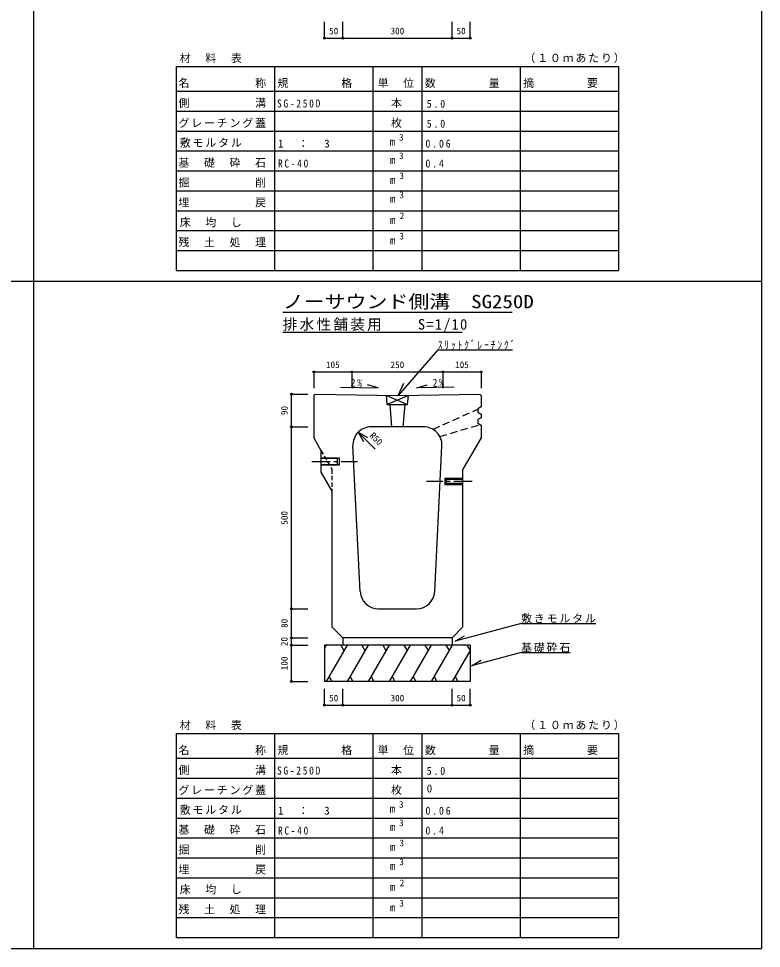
# Model space of a CAD drawing. Units: millimetres at full size, sheet at 1:10. Extents: x -5775 to 2225, y -2710 to 2990.
# Drawn here: x 184 to 2225, y -2710 to -155 of the extents above; entities that cross this region are included whole.
import ezdxf
from ezdxf.enums import TextEntityAlignment as Align

# ---------------------------------------------------------------- set-up
doc = ezdxf.new("R2010")
doc.units = ezdxf.units.MM
doc.header["$LTSCALE"] = 10
doc.header["$PDMODE"] = 32
doc.header["$PDSIZE"] = 5
for name, pattern in [('CHAIN1', [8, 5, -1, 1, -1]), ('DASHED1', [1.8, 1.2, -0.6]), ('DASHED2', [3, 2, -1]), ('DOUBLE_CHAIN2', [12.8, 9, -1, 0.6, -0.6, 0.6, -1])]:
    doc.linetypes.add(name, pattern=pattern)
doc.layers.add('0-0_通り芯', color=7, linetype='Continuous')
doc.styles.add('ＭＳ ゴシック', font='')
doc.styles.get('ＭＳ ゴシック').set_extended_font_data('MS Gothic')

msp = doc.modelspace()

# ---------------------------------------------------------------- linework, layer by layer
at = {"layer": '0-0_通り芯', "color": 2}
for p, q in [((225.23, 2989.61), (225.23, -2710.39)), ((2225.23, 2989.61), (2225.23, -2710.39)), ((-5774.77, -2710.39), (2225.23, -2710.39))]:
    msp.add_line(p, q, dxfattribs=at)
at = {"layer": '0-0_通り芯', "color": 4}
for p, q in [((1025.23, -208.73), (1025.23, -163.73)), ((1075.23, -208.73), (1075.23, -163.73)), ((1375.23, -208.73), (1375.23, -163.73)), ((1425.23, -208.73), (1425.23, -163.73)), ((1025.23, -208.73), (1075.23, -208.73)), ((1075.23, -208.73), (1375.23, -208.73)), ((1375.23, -208.73), (1425.23, -208.73)), ((-5774.77, -877.06), (2225.23, -877.06)), ((995.23, -1126.06), (1100.23, -1126.06)), ((995.23, -1126.06), (995.23, -1171.06)), ((1100.23, -1126.06), (1100.23, -1171.06)), ((1100.23, -1126.06), (1350.23, -1126.06)), ((1350.23, -1126.06), (1350.23, -1171.06)), ((1350.23, -1126.06), (1455.23, -1126.06)), ((1455.23, -1126.06), (1455.23, -1171.06)), ((934.23, -1277.06), (934.23, -1187.06)), ((934.23, -1187.06), (979.23, -1187.06)), ((934.23, -1777.06), (934.23, -1277.06)), ((934.23, -1277.06), (979.23, -1277.06)), ((1164.45, -1338.71), (1117.44, -1291.71)), ((1117.44, -1291.71), (1132.44, -1317.69)), ((1117.44, -1291.71), (1143.42, -1306.71)), ((934.23, -1857.06), (934.23, -1777.06)), ((934.23, -1777.06), (979.23, -1777.06)), ((934.23, -1877.06), (934.23, -1857.06)), ((934.23, -1857.06), (979.23, -1857.06)), ((934.23, -1977.06), (934.23, -1877.06)), ((934.23, -1877.06), (979.23, -1877.06)), ((934.23, -1977.06), (979.23, -1977.06)), ((1025.23, -2042.06), (1025.23, -1997.06)), ((1075.23, -2042.06), (1075.23, -1997.06)), ((1375.23, -2042.06), (1375.23, -1997.06)), ((1425.23, -2042.06), (1425.23, -1997.06)), ((1025.23, -2042.06), (1075.23, -2042.06)), ((1075.23, -2042.06), (1375.23, -2042.06)), ((1375.23, -2042.06), (1425.23, -2042.06))]:
    msp.add_line(p, q, dxfattribs=at)
at = {"layer": '0-0_通り芯'}
for p, q in [((617.73, -286.18), (1832.73, -286.18)), ((617.73, -286.18), (617.73, -409.3)), ((887.73, -286.18), (887.73, -409.3)), ((1157.73, -286.18), (1157.73, -409.3)), ((1292.73, -286.18), (1292.73, -409.3)), ((1562.73, -286.18), (1562.73, -409.3)), ((1832.73, -286.18), (1832.73, -409.3)), ((617.73, -354.58), (1832.73, -354.58)), ((617.73, -409.3), (1832.73, -409.3)), ((617.73, -409.3), (617.73, -847.06)), ((887.73, -409.3), (887.73, -847.06)), ((1157.73, -409.3), (1157.73, -847.06)), ((1292.73, -409.3), (1292.73, -847.06)), ((1562.73, -409.3), (1562.73, -847.06)), ((1832.73, -409.3), (1832.73, -847.06)), ((617.73, -464.02), (1832.73, -464.02)), ((617.73, -518.74), (1832.73, -518.74)), ((617.73, -573.46), (1832.73, -573.46)), ((617.73, -628.18), (1832.73, -628.18)), ((617.73, -682.9), (1832.73, -682.9)), ((617.73, -737.62), (1832.73, -737.62)), ((617.73, -792.34), (1832.73, -792.34)), ((617.73, -847.06), (1832.73, -847.06)), ((703.23, -847.06), (1612.23, -847.06)), ((910.23, -962.06), (1540.23, -962.06)), ((910.23, -1017.06), (1402.73, -1017.06)), ((1336.1, -1064.97), (1541.1, -1064.97)), ((1015.23, -1362.06), (1065.23, -1362.06)), ((1060.23, -1364.06), (1015.23, -1364.06)), ((1060.23, -1380.06), (1060.23, -1364.06)), ((1065.23, -1362.06), (1065.23, -1382.06)), ((1015.23, -1380.06), (1060.23, -1380.06)), ((1065.23, -1382.06), (1015.23, -1382.06)), ((1355.23, -1419.06), (1355.23, -1435.06)), ((1405.23, -1419.06), (1355.23, -1419.06)), ((1360.23, -1421.06), (1405.23, -1421.06)), ((1360.23, -1433.06), (1360.23, -1421.06)), ((1355.23, -1435.06), (1405.23, -1435.06)), ((1405.23, -1433.06), (1360.23, -1433.06)), ((1565.01, -1817.28), (1770.01, -1817.28)), ((1075.23, -1857.06), (1075.23, -1877.06)), ((1375.23, -1857.06), (1375.23, -1877.06)), ((1029.28, -1877.06), (1025.23, -1884.08)), ((1087.02, -1877.06), (1029.28, -1977.06)), ((1069.72, -1877.06), (1078.37, -1892.05)), ((1144.75, -1877.06), (1087.02, -1977.06)), ((1127.45, -1877.06), (1136.1, -1892.05)), ((1202.49, -1877.06), (1144.75, -1977.06)), ((1185.19, -1877.06), (1193.84, -1892.05)), ((1260.22, -1877.06), (1202.49, -1977.06)), ((1242.92, -1877.06), (1251.57, -1892.05)), ((1317.96, -1877.06), (1260.22, -1977.06)), ((1300.66, -1877.06), (1309.31, -1892.05)), ((1375.69, -1877.06), (1317.96, -1977.06)), ((1358.39, -1877.06), (1367.04, -1892.05)), ((1416.13, -1877.06), (1424.78, -1892.05)), ((1425.23, -1877.06), (1425.23, -1977.06)), ((1425.23, -1891.25), (1375.69, -1977.06)), ((1565.01, -1897.09), (1429.12, -1933.5)), ((1565.01, -1897.09), (1700.01, -1897.09)), ((1429.12, -1933.5), (1455.11, -1918.5)), ((1037.2, -1963.34), (1045.12, -1977.06)), ((1094.94, -1963.34), (1102.86, -1977.06)), ((1152.67, -1963.34), (1160.6, -1977.06)), ((1210.41, -1963.34), (1218.33, -1977.06)), ((1268.14, -1963.34), (1276.07, -1977.06)), ((1325.88, -1963.34), (1333.8, -1977.06)), ((1383.61, -1963.34), (1391.54, -1977.06)), ((1425.23, -1977.06), (1025.23, -1977.06)), ((617.73, -2119.51), (1832.73, -2119.51)), ((617.73, -2119.51), (617.73, -2242.63)), ((887.73, -2119.51), (887.73, -2242.63)), ((1157.73, -2119.51), (1157.73, -2242.63)), ((1292.73, -2119.51), (1292.73, -2242.63)), ((1562.73, -2119.51), (1562.73, -2242.63)), ((1832.73, -2119.51), (1832.73, -2242.63)), ((617.73, -2187.91), (1832.73, -2187.91)), ((617.73, -2242.63), (1832.73, -2242.63)), ((617.73, -2242.63), (617.73, -2680.39)), ((887.73, -2242.63), (887.73, -2680.39)), ((1157.73, -2242.63), (1157.73, -2680.39)), ((1292.73, -2242.63), (1292.73, -2680.39)), ((1562.73, -2242.63), (1562.73, -2680.39)), ((1832.73, -2242.63), (1832.73, -2680.39)), ((617.73, -2297.35), (1832.73, -2297.35)), ((617.73, -2352.07), (1832.73, -2352.07)), ((617.73, -2406.79), (1832.73, -2406.79)), ((617.73, -2461.51), (1832.73, -2461.51)), ((617.73, -2516.23), (1832.73, -2516.23)), ((617.73, -2570.95), (1832.73, -2570.95)), ((617.73, -2625.67), (1832.73, -2625.67)), ((617.73, -2680.39), (1832.73, -2680.39)), ((703.23, -2680.39), (1612.23, -2680.39))]:
    msp.add_line(p, q, dxfattribs=at)
at = {"layer": '0-0_通り芯', "color": 4, "linetype": 'DOUBLE_CHAIN2'}
msp.add_line((-5774.77, -877.06), (2225.23, -877.06), dxfattribs=at)
at = {"layer": '0-0_通り芯', "color": 3}
for p, q in [((995.23, -1191.06), (999.23, -1187.06)), ((995.23, -1191.06), (995.23, -1307.06)), ((999.23, -1187.06), (1225.23, -1191.06)), ((1197.23, -1215.86), (1195.24, -1190.53)), ((1195.24, -1190.53), (1253.23, -1215.86)), ((1225.23, -1191.06), (1451.23, -1187.06)), ((1455.23, -1191.06), (1451.23, -1187.06)), ((1455.23, -1191.06), (1455.23, -1222.06)), ((1197.23, -1215.86), (1253.23, -1215.86)), ((1209.94, -1277.06), (1205.23, -1215.86)), ((1245.23, -1215.86), (1240.53, -1277.06)), ((1455.23, -1222.06), (1446.23, -1227.06)), ((1446.23, -1227.06), (1446.23, -1237.06)), ((1446.23, -1237.06), (1455.23, -1242.06)), ((1455.23, -1252.06), (1446.23, -1257.06)), ((1455.23, -1242.06), (1455.23, -1252.06)), ((1297.67, -1277.06), (1152.8, -1277.06)), ((1446.23, -1257.06), (1446.23, -1267.06)), ((1446.23, -1267.06), (1455.23, -1272.06)), ((1455.23, -1272.06), (1455.23, -1307.06)), ((995.23, -1307.06), (1015.23, -1341.7)), ((1455.23, -1307.06), (1405.23, -1393.66)), ((1015.23, -1341.7), (1015.23, -1401.7)), ((1122.86, -1729.56), (1102.86, -1329.56)), ((1327.61, -1729.56), (1347.61, -1329.56)), ((1015.23, -1401.7), (1045.23, -1453.66)), ((1405.23, -1827.06), (1405.23, -1393.66)), ((1045.23, -1453.66), (1045.23, -1827.06)), ((1172.8, -1777.06), (1277.67, -1777.06)), ((1075.23, -1857.06), (1045.23, -1827.06)), ((1375.23, -1857.06), (1405.23, -1827.06)), ((1375.23, -1857.06), (1075.23, -1857.06))]:
    msp.add_line(p, q, dxfattribs=at)
at = {"layer": '0-0_通り芯', "color": 3, "linetype": 'DASHED2'}
for p, q in [((1323.03, -1283.67), (1446.23, -1228.65)), ((1342.15, -1303.22), (1453.14, -1270.9))]:
    msp.add_line(p, q, dxfattribs=at)
at = {"layer": '0-0_通り芯', "color": 3, "linetype": 'DASHED1'}
for p, q in [((1015.23, -1341.7), (1045.23, -1393.66)), ((1045.23, -1393.66), (1045.23, -1453.66))]:
    msp.add_line(p, q, dxfattribs=at)
at = {"layer": '0-0_通り芯', "linetype": 'CHAIN1'}
for p, q in [((990.23, -1372.06), (1115.23, -1372.06)), ((1430.23, -1427.06), (1305.23, -1427.06))]:
    msp.add_line(p, q, dxfattribs=at)
at = {"layer": '0-0_通り芯'}
for points in [[(1336.1, -1064.97), (1226.98, -1191.03), (1243.07, -1156.68)], [(1069.27, -1168.3), (1172.15, -1170.12), (1143.32, -1161.84)], [(1381.2, -1168.3), (1278.31, -1170.12), (1307.15, -1161.84)], [(1565.01, -1817.28), (1383.5, -1865.92), (1409.48, -1850.92)], [(1425.23, -1877.06), (1025.23, -1877.06), (1025.23, -1977.06)]]:
    msp.add_lwpolyline(points, dxfattribs=at)
at = {"layer": '0-0_通り芯', "color": 3}
msp.add_lwpolyline([(1253.23, -1215.86), (1255.23, -1190.53), (1197.23, -1215.86)], dxfattribs=at)
for centre, start, end in [((1152.8, -1327.06), 90, 182.86241), ((1297.67, -1327.06), 357.13759, 90), ((1172.8, -1727.06), 182.86241, 270), ((1277.67, -1727.06), 270, 357.13759)]:
    msp.add_arc(centre, 50, start, end, dxfattribs=at)
at = {"layer": '0-0_通り芯', "color": 4}
for p in [(1025.23, -208.73), (1075.23, -208.73), (1375.23, -208.73), (1425.23, -208.73), (995.23, -1126.06), (1100.23, -1126.06), (1350.23, -1126.06), (1455.23, -1126.06), (934.23, -1187.06), (934.23, -1277.06), (934.23, -1777.06), (934.23, -1857.06), (934.23, -1877.06), (934.23, -1977.06), (1025.23, -2042.06), (1075.23, -2042.06), (1375.23, -2042.06), (1425.23, -2042.06)]:
    msp.add_point(p, dxfattribs=at)

# ---------------------------------------------------------------- texts
at = {"layer": '0-0_通り芯', "color": 4, "style": 'ＭＳ ゴシック'}
for s, p in [('50', (1037.73, -203.73)), ('300', (1206.48, -203.73)), ('50', (1387.73, -203.73)), ('3', (1229.76, -496.12)), ('3', (1229.76, -546.74)), ('3', (1230.93, -601.8)), ('3', (1230.66, -654.06)), ('2', (1231.56, -711.58)), ('3', (1230.66, -767.67)), ('105', (1028.98, -1121.06)), ('250', (1206.48, -1121.06)), ('105', (1383.98, -1121.06)), ('50', (1037.73, -2037.06)), ('300', (1206.48, -2037.06)), ('50', (1387.73, -2037.06)), ('3', (1229.76, -2329.45)), ('3', (1229.76, -2380.07)), ('3', (1230.93, -2435.13)), ('3', (1230.66, -2487.39)), ('2', (1231.56, -2544.91)), ('3', (1230.66, -2601))]:
    msp.add_text(s, height=18.33, dxfattribs=at).set_placement(p, align=Align.BOTTOM_LEFT)
at = {"layer": '0-0_通り芯', "style": 'ＭＳ ゴシック'}
for s, p in [('m', (1203.66, -510.48)), ('m', (1204.56, -561.1)), ('m', (1204.56, -615.82)), ('m', (1204.56, -667.8)), ('m', (1204.65, -725.94)), ('m', (1204.83, -782.03)), ('0', (1305.73, -2288.41)), ('m', (1203.66, -2343.82)), ('m', (1204.56, -2394.43)), ('m', (1204.56, -2449.15)), ('m', (1204.56, -2501.14)), ('m', (1204.65, -2559.28)), ('m', (1204.83, -2615.37))]:
    msp.add_text(s, height=21.99, dxfattribs=at).set_placement(p, align=Align.BOTTOM_LEFT)
at = {"layer": '0-0_通り芯', "color": 3, "style": 'ＭＳ ゴシック', "width": 1.15}
msp.add_text('ノーサウンド側溝\u3000SG250D', height=36.66, dxfattribs=at).set_placement((910.23, -962.06), align=Align.BOTTOM_LEFT)
at = {"layer": '0-0_通り芯', "color": 4, "style": 'ＭＳ ゴシック'}
for s, rotation, p in [('90', 90, (929.23, -1244.56)), ('R50', 315, (1143.42, -1306.71)), ('500', 90, (929.23, -1545.81)), ('80', 90, (929.23, -1829.56)), ('20', 90, (929.23, -1879.56)), ('100', 90, (929.23, -1945.81))]:
    msp.add_text(s, height=18.33, rotation=rotation, dxfattribs=at).set_placement(p, align=Align.BOTTOM_LEFT)
at = {"layer": '0-0_通り芯', "attachment_point": 7, "style": 'ＭＳ ゴシック'}
for s, insert, char_height in [('\\T1.17;材\u3000料\u3000表', (627.23, -277.24), 21.99), ('\\T1.17;（１０ｍあたり）', (1573.99, -277.24), 21.99), ('\\T1.17;名\u3000\u3000\u3000\u3000\u3000称', (623.73, -345.64), 21.99), ('\\T1.17;規\u3000\u3000\u3000\u3000格', (895.48, -345.64), 21.99), ('\\T1.17;単\u3000位', (1170.73, -345.64), 21.99), ('\\T1.17;数\u3000\u3000\u3000\u3000量', (1300.48, -345.64), 21.99), ('\\T1.17;摘\u3000\u3000\u3000\u3000要', (1570.48, -345.64), 21.99), ('\\T1.17;側\u3000\u3000\u3000\u3000\u3000溝', (623.73, -400.36), 21.99), ('\\T1.39;\\W0.85;SG-250D', (894.48, -399.57), 21.99), ('\\T1.17;\u3000本', (1172.48, -400.36), 21.99), ('\\T1.38;\\W0.9;5.0', (1305.73, -400.36), 21.99), ('\\T1.17;グレーチング蓋', (623.73, -455.08), 21.99), ('\\T1.17;\u3000枚', (1172.48, -455.08), 21.99), ('\\T1.38;\\W0.9;5.0', (1305.73, -455.08), 21.99), ('\\T1.17;敷モルタル', (627.23, -509.8), 21.99), ('\\T1.21;1\u3000：\u30003', (897.23, -509.8), 21.99), ('\\T1.38;\\W0.9;0.06', (1302.23, -509.8), 21.99), ('\\T1.17;基\u3000礎\u3000砕\u3000石', (623.73, -564.52), 21.99), ('\\T1.38;\\W0.85;RC-40', (897.23, -564.52), 21.99), ('\\T1.38;\\W0.9;0.4', (1302.23, -564.52), 21.99), ('\\T1.17;掘\u3000\u3000\u3000\u3000\u3000削', (623.73, -619.24), 21.99), ('\\T1.17;埋\u3000\u3000\u3000\u3000\u3000戻', (623.73, -673.96), 21.99), ('\\T1.17;床\u3000均\u3000し', (627.23, -728.68), 21.99), ('\\T1.17;残\u3000土\u3000処\u3000理', (623.73, -783.4), 21.99), ('\\T1.16;排水性舗装用\u3000\u3000S=1/10', (910.23, -1017.06), 29.33), ('\\T1.39;\\W0.85;ｽﾘｯﾄｸﾞﾚｰﾁﾝｸﾞ', (1336.1, -1064.97), 21.99), ('\\T1.17;敷きモルタル', (1565.01, -1817.28), 21.99), ('\\T1.17;基礎砕石', (1565.01, -1897.09), 21.99), ('\\T1.17;材\u3000料\u3000表', (627.23, -2110.57), 21.99), ('\\T1.17;（１０ｍあたり）', (1573.99, -2110.57), 21.99), ('\\T1.17;名\u3000\u3000\u3000\u3000\u3000称', (623.73, -2178.97), 21.99), ('\\T1.17;規\u3000\u3000\u3000\u3000格', (895.48, -2178.97), 21.99), ('\\T1.17;単\u3000位', (1170.73, -2178.97), 21.99), ('\\T1.17;数\u3000\u3000\u3000\u3000量', (1300.48, -2178.97), 21.99), ('\\T1.17;摘\u3000\u3000\u3000\u3000要', (1570.48, -2178.97), 21.99), ('\\T1.17;側\u3000\u3000\u3000\u3000\u3000溝', (623.73, -2233.69), 21.99), ('\\T1.39;\\W0.85;SG-250D', (894.48, -2232.9), 21.99), ('\\T1.17;\u3000本', (1172.48, -2233.69), 21.99), ('\\T1.38;\\W0.9;5.0', (1305.73, -2233.69), 21.99), ('\\T1.17;グレーチング蓋', (623.73, -2288.41), 21.99), ('\\T1.17;\u3000枚', (1172.48, -2288.41), 21.99), ('\\T1.17;敷モルタル', (627.23, -2343.13), 21.99), ('\\T1.21;1\u3000：\u30003', (897.23, -2343.13), 21.99), ('\\T1.38;\\W0.9;0.06', (1302.23, -2343.13), 21.99), ('\\T1.17;基\u3000礎\u3000砕\u3000石', (623.73, -2397.85), 21.99), ('\\T1.38;\\W0.85;RC-40', (897.23, -2397.85), 21.99), ('\\T1.38;\\W0.9;0.4', (1302.23, -2397.85), 21.99), ('\\T1.17;掘\u3000\u3000\u3000\u3000\u3000削', (623.73, -2452.57), 21.99), ('\\T1.17;埋\u3000\u3000\u3000\u3000\u3000戻', (623.73, -2507.29), 21.99), ('\\T1.17;床\u3000均\u3000し', (627.23, -2562.01), 21.99), ('\\T1.17;残\u3000土\u3000処\u3000理', (623.73, -2616.73), 21.99)]:
    msp.add_mtext(s, dxfattribs=dict(at, insert=insert, char_height=char_height))
at = {"layer": '0-0_通り芯', "char_height": 21.99, "attachment_point": 7, "style": 'ＭＳ ゴシック'}
for insert, rotation in [((1096.19, -1166.75), 358.986), ((1321.79, -1167.32), 1.014)]:
    msp.add_mtext('\\T1.36;\\W0.9;2%', dxfattribs=dict(at, insert=insert, rotation=rotation))

doc.saveas('drawing.dxf')
